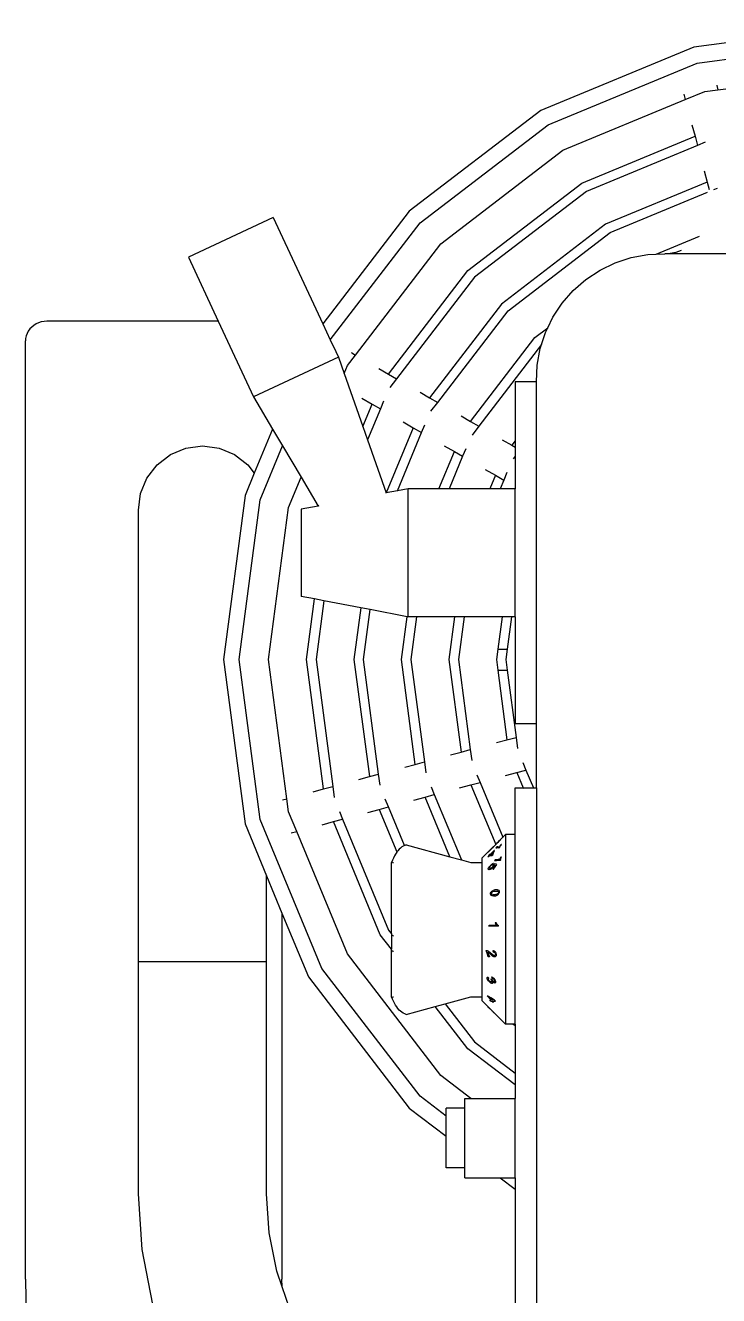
# Model space of a CAD drawing. Header units: millimetres. Extents: x -9564 to 78776, y -25260 to 24346.
# Drawn here: x 67712.9 to 67971.7, y -20579.7 to -20105.1 of the extents above; entities that cross this region are included whole.
import ezdxf

# ---------------------------------------------------------------- set-up
doc = ezdxf.new("R2010")
doc.units = ezdxf.units.MM
doc.header["$LTSCALE"] = 100
doc.layers.add('Maquinas', color=200, linetype='Continuous')

msp = doc.modelspace()

# ---------------------------------------------------------------- linework, layer by layer
at = {"layer": 'Maquinas'}
for p, q in [((68023.741, -20105.141), (67962.409, -20113.215)), ((67963.672, -20119.233), (68023.392, -20111.371)), ((67962.409, -20113.215), (67905.256, -20136.889)), ((67908.022, -20142.284), (67963.672, -20119.233)), ((67971.425, -20129.2), (68023.392, -20122.358)), ((67958.64, -20130.836), (67959.189, -20132.881)), ((67959.189, -20132.881), (67966.516, -20129.846)), ((67966.516, -20129.846), (67971.425, -20129.2)), ((67970.973, -20127.511), (67971.025, -20127.635)), ((67971.025, -20127.635), (67971.425, -20129.2)), ((67913.516, -20151.799), (67959.189, -20132.881)), ((67905.256, -20136.889), (67856.178, -20174.548)), ((67860.234, -20178.953), (67908.022, -20142.284)), ((67961.723, -20142.338), (67962.858, -20146.576)), ((67920.605, -20164.078), (67962.858, -20146.576)), ((67963.775, -20149.999), (67922.377, -20167.147)), ((67962.858, -20146.576), (67963.775, -20149.999)), ((67966.636, -20148.814), (67963.775, -20149.999)), ((67868.004, -20186.722), (67913.516, -20151.799)), ((67966.309, -20159.456), (67967.445, -20163.694)), ((67878.029, -20196.747), (67920.605, -20164.078)), ((67967.445, -20163.694), (67929.466, -20179.425)), ((67967.445, -20163.694), (67968.193, -20166.488)), ((67922.377, -20167.147), (67880.535, -20199.254)), ((67931.238, -20182.495), (67967.512, -20167.47)), ((67969.883, -20166.488), (67971.223, -20165.932)), ((67805.375, -20176.927), (67773.686, -20191.704)), ((67805.375, -20176.927), (67823.888, -20216.629)), ((67856.178, -20174.548), (67823.888, -20216.629)), ((67826.699, -20222.657), (67860.234, -20178.953)), ((67929.466, -20179.425), (67890.56, -20209.279)), ((67893.066, -20211.785), (67931.238, -20182.495)), ((67836.095, -20228.306), (67868.004, -20186.722)), ((67948.411, -20190.596), (67964.488, -20183.937)), ((67773.686, -20191.704), (67784.877, -20215.703)), ((67933.074, -20193.834), (67939.06, -20191.877)), ((67939.06, -20191.877), (67945.255, -20190.737)), ((67945.255, -20190.737), (67948.247, -20190.664)), ((67948.247, -20190.664), (67948.411, -20190.596)), ((67948.411, -20190.596), (67951.546, -20190.436)), ((67951.546, -20190.436), (67951.643, -20190.436)), ((67953.64, -20190.326), (67951.643, -20190.436)), ((67974.61, -20190.436), (67951.643, -20190.436)), ((67955.7, -20189.938), (67953.64, -20190.326)), ((67957.691, -20189.281), (67955.7, -20189.938)), ((67848.373, -20235.395), (67878.029, -20196.747)), ((67922.149, -20200.049), (67927.403, -20196.575)), ((67927.403, -20196.575), (67933.074, -20193.834)), ((67880.535, -20199.254), (67851.443, -20237.167)), ((67917.407, -20204.194), (67922.149, -20200.049)), ((67913.261, -20208.936), (67917.407, -20204.194)), ((67890.56, -20209.279), (67863.721, -20244.256)), ((67866.791, -20246.028), (67893.066, -20211.785)), ((67909.787, -20214.19), (67913.261, -20208.936)), ((67716.85, -20216.684), (67715.982, -20217.216)), ((67717.786, -20216.261), (67716.85, -20216.684)), ((67718.775, -20215.953), (67717.786, -20216.261)), ((67719.799, -20215.766), (67718.775, -20215.953)), ((67720.841, -20215.703), (67719.799, -20215.766)), ((67784.877, -20215.703), (67720.841, -20215.703)), ((67784.877, -20215.703), (67798.024, -20243.898)), ((67823.888, -20216.629), (67826.699, -20222.657)), ((67907.881, -20218.135), (67909.787, -20214.19)), ((67713.13, -20221.131), (67712.927, -20222.071)), ((67713.466, -20220.224), (67713.13, -20221.131)), ((67713.928, -20219.365), (67713.466, -20220.224)), ((67714.508, -20218.568), (67713.928, -20219.365)), ((67715.196, -20217.848), (67714.508, -20218.568)), ((67715.982, -20217.216), (67715.196, -20217.848)), ((67879.069, -20253.117), (67903.091, -20221.81)), ((67903.091, -20221.81), (67907.881, -20218.135)), ((67905.585, -20224.333), (67907.047, -20219.861)), ((67907.047, -20219.861), (67907.881, -20218.135)), ((67712.927, -20222.071), (67712.858, -20223.027)), ((67712.858, -20330.363), (67712.858, -20223.027)), ((67826.699, -20222.657), (67828.738, -20227.03)), ((67905.585, -20224.333), (67882.138, -20254.889)), ((67903.95, -20232.042), (67905.089, -20225.848)), ((67905.089, -20225.848), (67905.585, -20224.333)), ((67829.713, -20229.121), (67798.024, -20243.898)), ((67828.738, -20227.03), (67829.713, -20229.121)), ((67829.713, -20229.121), (67831.857, -20235.19)), ((67833.081, -20232.234), (67836.095, -20228.306)), ((67834.705, -20227.482), (67834.581, -20227.432)), ((67834.705, -20227.482), (67836.095, -20228.306)), ((67831.857, -20235.19), (67833.081, -20232.234)), ((67831.857, -20235.19), (67838.859, -20255.017)), ((67844.84, -20233.355), (67848.373, -20235.395)), ((67848.373, -20235.395), (67851.443, -20237.167)), ((67903.649, -20238.333), (67903.95, -20232.042)), ((67851.443, -20237.167), (67848.916, -20240.46)), ((67903.649, -20238.333), (67895.666, -20238.333)), ((67895.666, -20238.333), (67895.666, -20260.349)), ((67903.649, -20366.059), (67903.649, -20238.333)), ((67798.024, -20243.898), (67805.133, -20255.943)), ((67838.524, -20244.457), (67842.324, -20246.651)), ((67860.187, -20242.215), (67863.721, -20244.256)), ((67863.721, -20244.256), (67866.791, -20246.028)), ((67838.859, -20255.017), (67842.324, -20246.651)), ((67845.393, -20248.423), (67840.609, -20259.973)), ((67842.324, -20246.651), (67845.393, -20248.423)), ((67846.578, -20245.562), (67845.393, -20248.423)), ((67864.264, -20249.321), (67866.791, -20246.028)), ((67838.859, -20255.017), (67840.609, -20259.973)), ((67853.872, -20253.318), (67857.672, -20255.512)), ((67860.741, -20257.284), (67861.926, -20254.423)), ((67875.535, -20251.076), (67879.069, -20253.117)), ((67879.069, -20253.117), (67882.138, -20254.889)), ((67882.138, -20254.889), (67879.611, -20258.182)), ((67805.133, -20255.943), (67798.306, -20272.425)), ((67805.133, -20255.943), (67808.856, -20262.252)), ((67857.672, -20255.512), (67847.611, -20279.8)), ((67851.738, -20279.018), (67860.741, -20257.284)), ((67857.672, -20255.512), (67860.741, -20257.284)), ((67766.997, -20265.491), (67772.773, -20263.098)), ((67772.773, -20263.098), (67778.972, -20262.282)), ((67778.972, -20262.282), (67785.17, -20263.098)), ((67785.17, -20263.098), (67790.946, -20265.491)), ((67800.514, -20282.391), (67808.856, -20262.252)), ((67808.856, -20262.252), (67815.785, -20273.991)), ((67840.609, -20259.973), (67847.611, -20279.8)), ((67867.272, -20278.248), (67873.019, -20264.373)), ((67869.22, -20262.179), (67873.019, -20264.373)), ((67873.019, -20264.373), (67876.089, -20266.145)), ((67877.274, -20263.284), (67876.089, -20266.145)), ((67890.883, -20259.937), (67894.416, -20261.978)), ((67895.666, -20260.349), (67894.416, -20261.978)), ((67894.416, -20261.978), (67895.666, -20262.699)), ((67895.666, -20260.349), (67895.666, -20262.699)), ((67895.666, -20262.699), (67895.666, -20266.122)), ((67762.037, -20269.296), (67766.997, -20265.491)), ((67790.946, -20265.491), (67795.906, -20269.296)), ((67876.089, -20266.145), (67871.076, -20278.248)), ((67895.666, -20266.122), (67894.959, -20267.043)), ((67895.666, -20266.122), (67895.666, -20278.248)), ((67758.231, -20274.256), (67762.037, -20269.296)), ((67798.306, -20272.425), (67794.846, -20280.778)), ((67795.906, -20269.296), (67798.306, -20272.425)), ((67811.127, -20285.235), (67815.785, -20273.991)), ((67815.785, -20273.991), (67822.109, -20284.707)), ((67884.567, -20271.04), (67888.367, -20273.234)), ((67888.367, -20273.234), (67886.29, -20278.248)), ((67888.367, -20273.234), (67891.436, -20275.006)), ((67892.621, -20272.145), (67891.436, -20275.006)), ((67755.839, -20280.032), (67758.231, -20274.256)), ((67855.752, -20278.248), (67851.738, -20279.018)), ((67867.272, -20278.248), (67855.752, -20278.248)), ((67855.752, -20326.145), (67855.752, -20278.248)), ((67871.076, -20278.248), (67867.272, -20278.248)), ((67886.29, -20278.248), (67871.076, -20278.248)), ((67890.094, -20278.248), (67886.29, -20278.248)), ((67891.436, -20275.006), (67890.094, -20278.248)), ((67895.666, -20278.248), (67890.094, -20278.248)), ((67895.666, -20326.145), (67895.666, -20278.248)), ((67755.023, -20286.231), (67755.839, -20280.032)), ((67794.846, -20280.778), (67786.771, -20342.111)), ((67792.652, -20342.111), (67800.514, -20282.391)), ((67847.611, -20279.8), (67847.281, -20279.874)), ((67851.738, -20279.018), (67847.611, -20279.8)), ((67755.023, -20454.837), (67755.023, -20286.231)), ((67803.64, -20342.111), (67811.127, -20285.235)), ((67822.109, -20284.707), (67815.837, -20285.911)), ((67815.837, -20285.911), (67815.837, -20318.481)), ((67822.458, -20284.64), (67822.109, -20284.707)), ((67820.802, -20319.435), (67815.837, -20318.481)), ((67817.817, -20342.111), (67820.802, -20319.435)), ((67824.26, -20320.098), (67820.802, -20319.435)), ((67824.26, -20320.098), (67821.362, -20342.111)), ((67838.088, -20322.753), (67824.26, -20320.098)), ((67838.088, -20322.753), (67835.539, -20342.111)), ((67841.545, -20323.417), (67838.088, -20322.753)), ((67839.084, -20342.111), (67841.545, -20323.417)), ((67855.373, -20326.072), (67841.545, -20323.417)), ((67853.261, -20342.111), (67855.373, -20326.072)), ((67855.752, -20326.145), (67855.373, -20326.072)), ((67858.907, -20326.145), (67855.752, -20326.145)), ((67858.907, -20326.145), (67856.805, -20342.111)), ((67873.085, -20326.145), (67858.907, -20326.145)), ((67873.085, -20326.145), (67870.983, -20342.111)), ((67876.629, -20326.145), (67873.085, -20326.145)), ((67876.629, -20326.145), (67874.527, -20342.111)), ((67890.807, -20326.145), (67876.629, -20326.145)), ((67890.807, -20326.145), (67889.213, -20338.254)), ((67894.351, -20326.145), (67890.807, -20326.145)), ((67894.351, -20326.145), (67892.757, -20338.254)), ((67895.666, -20326.145), (67894.351, -20326.145)), ((67895.666, -20326.145), (67895.666, -20366.059)), ((67712.927, -20330.363), (67712.858, -20330.363)), ((67712.858, -20573.614), (67712.858, -20330.363)), ((67889.213, -20338.254), (67888.705, -20342.111)), ((67889.213, -20338.254), (67892.757, -20338.254)), ((67892.757, -20338.254), (67892.249, -20342.111)), ((67786.771, -20342.111), (67794.846, -20403.443)), ((67800.514, -20401.831), (67792.652, -20342.111)), ((67810.481, -20394.077), (67803.64, -20342.111)), ((67824.176, -20390.408), (67817.817, -20342.111)), ((67821.362, -20342.111), (67827.599, -20389.491)), ((67835.539, -20342.111), (67841.294, -20385.821)), ((67844.717, -20384.904), (67839.084, -20342.111)), ((67858.412, -20381.234), (67853.261, -20342.111)), ((67856.805, -20342.111), (67861.835, -20380.317)), ((67870.983, -20342.111), (67875.53, -20376.648)), ((67874.527, -20342.111), (67878.954, -20375.73)), ((67888.705, -20342.111), (67889.217, -20345.998)), ((67892.249, -20342.111), (67892.761, -20345.998)), ((67889.217, -20345.998), (67892.648, -20372.061)), ((67889.217, -20345.998), (67892.761, -20345.998)), ((67892.761, -20345.998), (67896.072, -20371.144)), ((67903.649, -20366.059), (67895.666, -20366.059)), ((67903.649, -20379.896), (67903.649, -20366.059)), ((67888.707, -20373.117), (67892.648, -20372.061)), ((67892.648, -20372.061), (67896.072, -20371.144)), ((67896.072, -20371.144), (67896.613, -20375.259)), ((67871.588, -20377.704), (67875.53, -20376.648)), ((67875.53, -20376.648), (67878.954, -20375.73)), ((67878.954, -20375.73), (67879.495, -20379.846)), ((67854.47, -20382.291), (67858.412, -20381.234)), ((67858.412, -20381.234), (67861.835, -20380.317)), ((67861.835, -20380.317), (67862.377, -20384.432)), ((67898.568, -20380.519), (67899.753, -20383.38)), ((67903.649, -20390.008), (67903.649, -20379.896)), ((67837.352, -20386.877), (67841.294, -20385.821)), ((67841.294, -20385.821), (67844.717, -20384.904)), ((67845.259, -20389.019), (67844.717, -20384.904)), ((67881.45, -20385.106), (67882.635, -20387.967)), ((67892.092, -20385.433), (67896.329, -20384.298)), ((67896.329, -20384.298), (67899.753, -20383.38)), ((67896.329, -20384.298), (67898.695, -20390.008)), ((67899.753, -20383.38), (67902.498, -20390.008)), ((67820.234, -20391.464), (67824.176, -20390.408)), ((67824.176, -20390.408), (67827.599, -20389.491)), ((67827.599, -20389.491), (67828.141, -20393.606)), ((67862.093, -20393.471), (67865.517, -20392.554)), ((67864.332, -20389.693), (67865.517, -20392.554)), ((67865.517, -20392.554), (67875.624, -20416.955)), ((67874.973, -20390.02), (67879.211, -20388.884)), ((67879.211, -20388.884), (67882.635, -20387.967)), ((67879.211, -20388.884), (67888.453, -20411.195)), ((67882.635, -20387.967), (67891.119, -20408.45)), ((67895.666, -20390.008), (67898.695, -20390.008)), ((67895.666, -20407.453), (67895.666, -20390.008)), ((67898.695, -20390.008), (67898.78, -20390.213)), ((67898.695, -20390.008), (67902.498, -20390.008)), ((67902.498, -20390.008), (67903.649, -20390.008)), ((67902.498, -20390.008), (67902.583, -20390.213)), ((67903.649, -20390.008), (67903.649, -20677.391)), ((67808.792, -20394.53), (67810.481, -20394.077)), ((67811.127, -20398.987), (67810.481, -20394.077)), ((67844.975, -20398.058), (67848.399, -20397.141)), ((67848.399, -20397.141), (67847.214, -20394.28)), ((67854.374, -20411.566), (67848.399, -20397.141)), ((67857.855, -20394.607), (67862.093, -20393.471)), ((67871.336, -20415.784), (67862.093, -20393.471)), ((67823.565, -20457.481), (67800.514, -20401.831)), ((67814.163, -20406.314), (67811.127, -20398.987)), ((67827.857, -20402.645), (67831.281, -20401.727)), ((67830.096, -20398.867), (67831.281, -20401.727)), ((67831.281, -20401.727), (67848.428, -20443.126)), ((67840.737, -20399.193), (67844.975, -20398.058)), ((67844.975, -20398.058), (67851.568, -20413.975)), ((67794.846, -20403.443), (67802.92, -20422.936)), ((67812.117, -20406.862), (67814.163, -20406.314)), ((67833.081, -20451.987), (67814.163, -20406.314)), ((67823.619, -20403.78), (67827.857, -20402.645)), ((67845.359, -20444.898), (67827.857, -20402.645)), ((67854.374, -20411.566), (67853.947, -20411.772)), ((67854.48, -20411.516), (67854.374, -20411.566)), ((67855.02, -20411.332), (67854.48, -20411.516)), ((67855.02, -20411.332), (67871.336, -20415.784)), ((67883.261, -20416.264), (67888.453, -20411.195)), ((67888.453, -20411.195), (67891.119, -20408.45)), ((67888.75, -20410.806), (67888.841, -20410.806)), ((67889.206, -20410.378), (67888.776, -20410.806)), ((67888.841, -20410.806), (67889.118, -20410.53)), ((67889.118, -20410.53), (67889.259, -20410.379)), ((67889.235, -20410.378), (67889.181, -20410.378)), ((67889.628, -20409.972), (67889.235, -20410.378)), ((67889.478, -20410.15), (67889.259, -20410.379)), ((67889.478, -20410.15), (67889.761, -20409.858)), ((67890.071, -20409.522), (67889.628, -20409.972)), ((67889.761, -20409.858), (67890.09, -20409.522)), ((67890.09, -20411.607), (67889.929, -20411.833)), ((67890.435, -20411.156), (67890.09, -20411.607)), ((67890.137, -20411.784), (67890.332, -20411.493)), ((67890.332, -20411.493), (67890.582, -20411.156)), ((67890.582, -20411.156), (67890.435, -20411.156)), ((67891.119, -20408.45), (67892.122, -20407.453)), ((67891.119, -20408.45), (67891.149, -20408.521)), ((67895.666, -20407.453), (67892.122, -20407.453)), ((67892.122, -20407.453), (67892.122, -20478.333)), ((67895.666, -20478.297), (67895.666, -20407.453)), ((67850.232, -20416.233), (67849.868, -20417.053)), ((67850.623, -20415.463), (67850.232, -20416.233)), ((67851.038, -20414.749), (67850.623, -20415.463)), ((67851.477, -20414.092), (67851.038, -20414.749)), ((67851.568, -20413.975), (67851.477, -20414.092)), ((67851.938, -20413.496), (67851.568, -20413.975)), ((67852.417, -20412.964), (67851.938, -20413.496)), ((67852.913, -20412.498), (67852.417, -20412.964)), ((67853.424, -20412.1), (67852.913, -20412.498)), ((67853.947, -20411.772), (67853.424, -20412.1)), ((67871.336, -20415.784), (67875.624, -20416.955)), ((67883.261, -20416.264), (67883.261, -20417.921)), ((67885.359, -20414.186), (67885.397, -20414.143)), ((67885.449, -20414.103), (67885.383, -20414.165)), ((67885.397, -20414.143), (67885.483, -20414.054)), ((67885.557, -20413.999), (67885.449, -20414.103)), ((67885.483, -20414.054), (67885.527, -20414.015)), ((67885.527, -20414.015), (67885.742, -20413.809)), ((67885.706, -20413.853), (67885.557, -20413.999)), ((67885.57, -20415.806), (67886.013, -20415.335)), ((67885.709, -20415.806), (67885.57, -20415.806)), ((67885.573, -20414.015), (67885.616, -20413.983)), ((67885.676, -20413.894), (67885.594, -20413.985)), ((67885.616, -20413.983), (67885.722, -20413.888)), ((67885.819, -20413.743), (67885.676, -20413.894)), ((67885.887, -20413.676), (67885.706, -20413.853)), ((67885.999, -20415.498), (67885.709, -20415.806)), ((67885.722, -20413.888), (67885.887, -20413.732)), ((67885.725, -20415.335), (67886.136, -20414.907)), ((67885.742, -20413.809), (67886.023, -20413.535)), ((67885.999, -20415.335), (67885.765, -20415.335)), ((67885.86, -20413.684), (67885.816, -20413.732)), ((67886.023, -20413.535), (67885.819, -20413.743)), ((67885.831, -20413.719), (67885.873, -20413.68)), ((67885.918, -20413.624), (67885.86, -20413.684)), ((67885.873, -20413.68), (67885.94, -20413.615)), ((67886.089, -20413.476), (67885.887, -20413.676)), ((67885.887, -20413.732), (67886.099, -20413.528)), ((67886.001, -20413.539), (67885.918, -20413.624)), ((67885.94, -20413.615), (67886.033, -20413.524)), ((67886.152, -20415.335), (67885.999, -20415.498)), ((67886.066, -20413.535), (67886.016, -20413.575)), ((67886.108, -20413.437), (67886.021, -20413.52)), ((67886.023, -20413.561), (67886.059, -20413.52)), ((67886.033, -20413.524), (67886.145, -20413.414)), ((67886.059, -20413.52), (67886.123, -20413.452)), ((67886.194, -20413.416), (67886.066, -20413.535)), ((67886.313, -20413.255), (67886.089, -20413.476)), ((67886.099, -20413.528), (67886.369, -20413.269)), ((67886.227, -20413.321), (67886.108, -20413.437)), ((67886.123, -20413.452), (67886.215, -20413.356)), ((67886.22, -20414.907), (67886.136, -20414.907)), ((67886.145, -20413.414), (67886.269, -20413.292)), ((67886.152, -20415.335), (67886.468, -20415.335)), ((67886.383, -20413.233), (67886.194, -20413.416)), ((67886.215, -20413.356), (67886.444, -20413.124)), ((67886.416, -20414.907), (67886.22, -20414.907)), ((67886.501, -20413.05), (67886.227, -20413.321)), ((67886.269, -20413.292), (67886.403, -20413.159)), ((67886.558, -20413.012), (67886.313, -20413.255)), ((67886.369, -20413.269), (67886.646, -20412.995)), ((67886.615, -20413.005), (67886.383, -20413.233)), ((67886.403, -20413.159), (67886.55, -20413.014)), ((67887.839, -20413.395), (67886.416, -20414.907)), ((67886.444, -20413.124), (67886.703, -20412.864)), ((67886.468, -20415.335), (67887.034, -20415.335)), ((67886.803, -20412.748), (67886.501, -20413.05)), ((67886.55, -20413.014), (67886.785, -20412.779)), ((67886.555, -20414.907), (67887.582, -20413.816)), ((67886.934, -20414.907), (67886.555, -20414.907)), ((67886.778, -20412.792), (67886.558, -20413.012)), ((67886.843, -20412.776), (67886.615, -20413.005)), ((67886.646, -20412.995), (67886.843, -20412.797)), ((67886.703, -20412.864), (67886.772, -20412.795)), ((67886.772, -20412.795), (67886.803, -20412.748)), ((67886.979, -20412.592), (67886.778, -20412.792)), ((67886.785, -20412.779), (67886.981, -20412.583)), ((67887.025, -20412.589), (67886.843, -20412.776)), ((67886.843, -20412.797), (67887.011, -20412.624)), ((67887.142, -20414.907), (67886.934, -20414.907)), ((67887.159, -20412.411), (67886.979, -20412.592)), ((67886.981, -20412.583), (67887.13, -20412.431)), ((67887.011, -20412.624), (67887.181, -20412.451)), ((67887.154, -20412.452), (67887.025, -20412.589)), ((67887.034, -20415.335), (67887.354, -20414.986)), ((67887.13, -20412.431), (67887.225, -20412.332)), ((67887.23, -20414.635), (67887.142, -20414.907)), ((67887.218, -20412.375), (67887.154, -20412.452)), ((67887.32, -20412.25), (67887.159, -20412.411)), ((67887.181, -20412.451), (67887.325, -20412.303)), ((67887.652, -20411.947), (67887.218, -20412.375)), ((67887.225, -20412.332), (67887.656, -20411.904)), ((67887.582, -20413.816), (67887.23, -20414.635)), ((67887.453, -20412.115), (67887.32, -20412.25)), ((67887.325, -20412.303), (67887.446, -20412.177)), ((67887.354, -20414.986), (67887.575, -20414.318)), ((67887.446, -20412.177), (67887.541, -20412.075)), ((67887.554, -20412.012), (67887.453, -20412.115)), ((67887.541, -20412.075), (67887.609, -20411.998)), ((67887.622, -20411.942), (67887.554, -20412.012)), ((67887.575, -20414.318), (67887.978, -20413.395)), ((67887.609, -20411.998), (67887.652, -20411.947)), ((67887.656, -20411.904), (67887.622, -20411.942)), ((67887.978, -20413.395), (67887.839, -20413.395)), ((67888.921, -20412.012), (67888.509, -20412.44)), ((67888.509, -20412.44), (67888.842, -20412.44)), ((67889.618, -20412.44), (67888.842, -20412.44)), ((67889.297, -20412.012), (67888.921, -20412.012)), ((67889.297, -20412.012), (67889.813, -20412.012)), ((67889.618, -20412.44), (67889.695, -20412.44)), ((67889.695, -20412.44), (67889.948, -20412.164)), ((67889.929, -20411.833), (67889.813, -20412.012)), ((67889.959, -20412.127), (67890.005, -20412.013)), ((67890.079, -20416.347), (67889.994, -20416.574)), ((67890.005, -20412.013), (67890.137, -20411.784)), ((67890.222, -20416.049), (67890.079, -20416.347)), ((67890.304, -20415.897), (67890.222, -20416.049)), ((67890.412, -20415.897), (67890.304, -20415.897)), ((67890.318, -20416.525), (67890.407, -20416.233)), ((67890.407, -20416.233), (67890.554, -20415.897)), ((67890.554, -20415.897), (67890.412, -20415.897)), ((67849.868, -20417.053), (67849.533, -20417.921)), ((67849.533, -20444.565), (67849.533, -20417.921)), ((67849.868, -20417.921), (67850.232, -20417.921)), ((67875.624, -20416.955), (67879.164, -20417.921)), ((67879.164, -20417.921), (67883.261, -20417.921)), ((67883.261, -20417.921), (67883.261, -20468.058)), ((67885.666, -20420.311), (67885.693, -20420.129)), ((67885.684, -20420.432), (67885.666, -20420.311)), ((67885.74, -20420.518), (67885.684, -20420.432)), ((67885.693, -20420.129), (67885.777, -20419.915)), ((67885.833, -20420.57), (67885.74, -20420.518)), ((67885.777, -20419.915), (67885.919, -20419.671)), ((67885.964, -20420.587), (67885.833, -20420.57)), ((67885.919, -20419.671), (67886.119, -20419.396)), ((67886.138, -20420.568), (67885.964, -20420.587)), ((67886.1, -20419.806), (67886.075, -20419.919)), ((67886.075, -20419.919), (67886.081, -20420.013)), ((67886.081, -20420.013), (67886.12, -20420.08)), ((67886.152, -20419.681), (67886.1, -20419.806)), ((67886.119, -20419.396), (67886.307, -20419.169)), ((67886.12, -20420.08), (67886.191, -20420.12)), ((67886.327, -20420.509), (67886.138, -20420.568)), ((67886.232, -20419.545), (67886.152, -20419.681)), ((67886.191, -20420.12), (67886.296, -20420.133)), ((67886.34, -20419.396), (67886.232, -20419.545)), ((67886.296, -20420.133), (67886.415, -20420.12)), ((67886.747, -20420.273), (67886.327, -20420.509)), ((67886.33, -20419.145), (67886.703, -20418.781)), ((67886.553, -20419.158), (67886.34, -20419.396)), ((67886.415, -20420.12), (67886.677, -20420.017)), ((67886.788, -20418.958), (67886.553, -20419.158)), ((67886.82, -20419.928), (67886.677, -20420.017)), ((67886.903, -20418.62), (67886.703, -20418.781)), ((67886.747, -20420.273), (67886.964, -20420.108)), ((67886.788, -20418.958), (67887.034, -20418.809)), ((67886.966, -20419.817), (67886.82, -20419.928)), ((67887.097, -20418.486), (67886.903, -20418.62)), ((67886.964, -20420.108), (67887.167, -20419.924)), ((67887.107, -20419.69), (67886.966, -20419.817)), ((67887.034, -20418.809), (67887.28, -20418.726)), ((67887.277, -20418.384), (67887.097, -20418.486)), ((67887.243, -20419.548), (67887.107, -20419.69)), ((67887.167, -20419.924), (67887.357, -20419.722)), ((67887.376, -20419.389), (67887.243, -20419.548)), ((67887.28, -20418.726), (67887.609, -20418.277)), ((67887.448, -20418.314), (67887.298, -20418.375)), ((67888.37, -20419.033), (67887.335, -20420.423)), ((67887.335, -20420.423), (67887.612, -20420.423)), ((67887.357, -20419.722), (67887.534, -20419.503)), ((67887.516, -20419.192), (67887.376, -20419.389)), ((67887.609, -20418.277), (67887.448, -20418.314)), ((67887.61, -20419.016), (67887.516, -20419.192)), ((67887.534, -20419.503), (67887.652, -20419.333)), ((67887.659, -20418.867), (67887.61, -20419.016)), ((67887.612, -20420.423), (67888.902, -20418.69)), ((67887.652, -20419.333), (67887.675, -20419.293)), ((67887.663, -20418.754), (67887.659, -20418.867)), ((67888.011, -20418.353), (67887.663, -20418.754)), ((67887.675, -20419.293), (67887.755, -20419.166)), ((67887.755, -20419.166), (67887.904, -20418.845)), ((67887.904, -20418.845), (67888.136, -20418.944)), ((67888.321, -20416.753), (67887.969, -20417.181)), ((67887.969, -20417.181), (67888.799, -20417.181)), ((67888.608, -20418.587), (67888.011, -20418.353)), ((67888.136, -20418.944), (67888.37, -20419.033)), ((67888.321, -20416.753), (67889.307, -20416.753)), ((67888.902, -20418.69), (67888.608, -20418.587)), ((67890.096, -20417.181), (67888.799, -20417.181)), ((67889.946, -20416.753), (67889.337, -20416.753)), ((67889.994, -20416.574), (67889.946, -20416.753)), ((67890.096, -20417.181), (67890.312, -20416.905)), ((67890.287, -20416.754), (67890.318, -20416.525)), ((67890.312, -20416.905), (67890.287, -20416.754)), ((67802.92, -20454.837), (67802.92, -20422.936)), ((67802.92, -20422.936), (67808.653, -20436.776)), ((67886.441, -20429.756), (67886.45, -20429.606)), ((67886.463, -20429.889), (67886.441, -20429.756)), ((67886.45, -20429.606), (67886.489, -20429.439)), ((67886.59, -20430.109), (67886.463, -20429.889)), ((67886.489, -20429.439), (67886.558, -20429.256)), ((67886.558, -20429.256), (67886.684, -20429.017)), ((67886.822, -20430.266), (67886.59, -20430.109)), ((67886.684, -20429.017), (67886.839, -20428.806)), ((67886.829, -20429.397), (67886.82, -20429.527)), ((67886.82, -20429.527), (67886.848, -20429.645)), ((67887.109, -20430.343), (67886.822, -20430.266)), ((67886.876, -20429.256), (67886.829, -20429.397)), ((67886.839, -20428.806), (67886.942, -20428.703)), ((67886.848, -20429.645), (67886.914, -20429.752)), ((67886.955, -20429.114), (67886.876, -20429.256)), ((67886.914, -20429.752), (67887.036, -20429.839)), ((67886.942, -20428.703), (67887.026, -20428.622)), ((67887.06, -20428.985), (67886.955, -20429.114)), ((67887.026, -20428.622), (67887.242, -20428.464)), ((67887.036, -20429.839), (67887.507, -20429.94)), ((67887.193, -20428.867), (67887.06, -20428.985)), ((67887.68, -20430.392), (67887.109, -20430.343)), ((67887.552, -20428.672), (67887.193, -20428.867)), ((67887.242, -20428.464), (67887.537, -20428.313)), ((67887.855, -20429.952), (67887.507, -20429.94)), ((67887.871, -20428.206), (67887.537, -20428.313)), ((67887.552, -20428.672), (67887.805, -20428.61)), ((67887.68, -20430.392), (67888.12, -20430.373)), ((67887.805, -20428.61), (67888.112, -20428.572)), ((67888.081, -20429.945), (67887.855, -20429.952)), ((67888.092, -20428.167), (67887.871, -20428.206)), ((67888.221, -20429.94), (67888.081, -20429.945)), ((67888.245, -20428.141), (67888.092, -20428.167)), ((67888.112, -20428.572), (67888.473, -20428.559)), ((67888.12, -20430.373), (67888.476, -20430.314)), ((67888.534, -20429.902), (67888.221, -20429.94)), ((67888.668, -20428.12), (67888.245, -20428.141)), ((67888.473, -20428.559), (67888.824, -20428.573)), ((67888.476, -20430.314), (67888.774, -20430.22)), ((67888.791, -20429.839), (67888.534, -20429.902)), ((67889.157, -20428.151), (67888.668, -20428.12)), ((67888.774, -20430.22), (67889.041, -20430.097)), ((67888.989, -20429.752), (67888.791, -20429.839)), ((67888.824, -20428.573), (67889.101, -20428.615)), ((67889.146, -20429.645), (67888.989, -20429.752)), ((67889.041, -20430.097), (67889.29, -20429.931)), ((67889.101, -20428.615), (67889.437, -20428.78)), ((67889.351, -20429.424), (67889.146, -20429.645)), ((67889.157, -20428.151), (67889.51, -20428.247)), ((67889.29, -20429.931), (67889.478, -20429.748)), ((67889.454, -20429.251), (67889.375, -20429.395)), ((67889.437, -20428.78), (67889.494, -20428.876)), ((67889.502, -20429.111), (67889.454, -20429.251)), ((67889.478, -20429.748), (67889.645, -20429.519)), ((67889.494, -20428.876), (67889.515, -20428.986)), ((67889.515, -20428.986), (67889.502, -20429.111)), ((67889.741, -20428.405), (67889.51, -20428.247)), ((67889.645, -20429.519), (67889.772, -20429.256)), ((67889.867, -20428.625), (67889.741, -20428.405)), ((67889.772, -20429.256), (67889.841, -20429.074)), ((67889.841, -20429.074), (67889.88, -20428.908)), ((67889.889, -20428.758), (67889.867, -20428.625)), ((67889.88, -20428.908), (67889.889, -20428.758)), ((67808.653, -20436.776), (67818.519, -20460.596)), ((67808.653, -20436.776), (67808.653, -20573.614)), ((67848.428, -20443.126), (67849.533, -20444.565)), ((67849.533, -20444.565), (67849.533, -20450.338)), ((67885.941, -20441.732), (67885.945, -20441.496)), ((67889.461, -20441.732), (67885.941, -20441.732)), ((67885.945, -20441.496), (67885.96, -20441.304)), ((67885.96, -20441.304), (67888.695, -20441.304)), ((67888.245, -20440.448), (67888.431, -20440.898)), ((67888.66, -20440.448), (67888.245, -20440.448)), ((67888.431, -20440.898), (67888.561, -20441.125)), ((67888.561, -20441.125), (67888.695, -20441.304)), ((67888.82, -20440.784), (67888.66, -20440.448)), ((67889.02, -20441.076), (67888.82, -20440.784)), ((67889.239, -20441.305), (67889.02, -20441.076)), ((67889.286, -20441.338), (67889.239, -20441.305)), ((67889.286, -20441.338), (67889.465, -20441.456)), ((67889.461, -20441.732), (67889.465, -20441.456)), ((67849.533, -20450.338), (67845.359, -20444.898)), ((67849.868, -20445.002), (67850.232, -20445.476)), ((67868.004, -20497.499), (67833.081, -20451.987)), ((67849.533, -20468.058), (67849.533, -20450.338)), ((67850.232, -20451.249), (67849.868, -20450.775)), ((67884.948, -20450.787), (67885.097, -20450.798)), ((67885.359, -20452.18), (67884.948, -20450.787)), ((67885.097, -20450.798), (67885.248, -20450.837)), ((67885.248, -20450.837), (67885.507, -20450.952)), ((67885.682, -20453.091), (67885.359, -20452.18)), ((67885.507, -20450.952), (67885.777, -20451.119)), ((67885.519, -20451.382), (67885.796, -20452.32)), ((67885.795, -20451.562), (67885.519, -20451.382)), ((67886.07, -20453.091), (67885.682, -20453.091)), ((67886.992, -20452.155), (67885.777, -20451.119)), ((67886.363, -20452.057), (67885.795, -20451.562)), ((67885.796, -20452.32), (67886.07, -20453.091)), ((67886.363, -20452.057), (67886.815, -20452.452)), ((67886.815, -20452.452), (67887.147, -20452.717)), ((67887.387, -20452.447), (67886.992, -20452.155)), ((67887.147, -20452.717), (67887.263, -20452.792)), ((67887.263, -20452.792), (67887.411, -20452.887)), ((67887.375, -20450.868), (67887.391, -20450.987)), ((67887.61, -20450.906), (67887.375, -20450.868)), ((67887.686, -20452.596), (67887.387, -20452.447)), ((67887.391, -20450.987), (67887.454, -20451.308)), ((67887.411, -20452.887), (67887.646, -20453.001)), ((67887.454, -20451.308), (67887.749, -20451.356)), ((67887.824, -20450.976), (67887.61, -20450.906)), ((67887.646, -20453.001), (67887.861, -20453.065)), ((67887.941, -20452.646), (67887.686, -20452.596)), ((67887.749, -20451.356), (67887.882, -20451.415)), ((67888.017, -20451.076), (67887.824, -20450.976)), ((67887.861, -20453.065), (67888.064, -20453.086)), ((67887.882, -20451.415), (67888.003, -20451.496)), ((67888.153, -20452.601), (67887.941, -20452.646)), ((67888.003, -20451.496), (67888.111, -20451.596)), ((67888.165, -20451.19), (67888.017, -20451.076)), ((67888.064, -20453.086), (67888.15, -20453.077)), ((67888.111, -20451.596), (67888.201, -20451.712)), ((67888.15, -20453.077), (67888.246, -20453.068)), ((67888.3, -20452.465), (67888.153, -20452.601)), ((67888.345, -20451.368), (67888.189, -20451.208)), ((67888.201, -20451.712), (67888.328, -20451.99)), ((67888.246, -20453.068), (67888.403, -20453.013)), ((67888.364, -20452.255), (67888.3, -20452.465)), ((67888.328, -20451.99), (67888.364, -20452.255)), ((67888.477, -20451.553), (67888.345, -20451.368)), ((67888.403, -20453.013), (67888.534, -20452.922)), ((67888.586, -20451.764), (67888.477, -20451.553)), ((67888.534, -20452.922), (67888.638, -20452.794)), ((67888.671, -20452), (67888.586, -20451.764)), ((67888.638, -20452.794), (67888.708, -20452.635)), ((67888.725, -20452.238), (67888.671, -20452)), ((67888.708, -20452.635), (67888.737, -20452.449)), ((67888.737, -20452.449), (67888.725, -20452.238)), ((67755.023, -20541.683), (67755.023, -20454.837)), ((67755.023, -20454.837), (67802.92, -20454.837)), ((67802.92, -20541.683), (67802.92, -20454.837)), ((67860.234, -20505.269), (67823.565, -20457.481)), ((67818.519, -20460.596), (67856.178, -20509.674)), ((67885.198, -20461.057), (67885.228, -20460.921)), ((67885.206, -20461.218), (67885.198, -20461.057)), ((67885.252, -20461.399), (67885.206, -20461.218)), ((67885.228, -20460.921), (67885.295, -20460.819)), ((67885.29, -20461.487), (67885.252, -20461.399)), ((67885.344, -20461.599), (67885.29, -20461.487)), ((67885.295, -20460.819), (67885.398, -20460.748)), ((67885.48, -20461.818), (67885.344, -20461.599)), ((67885.398, -20460.748), (67885.537, -20460.711)), ((67885.66, -20462.062), (67885.48, -20461.818)), ((67885.537, -20460.711), (67885.851, -20461.139)), ((67885.668, -20461.238), (67885.597, -20461.389)), ((67885.597, -20461.389), (67885.626, -20461.586)), ((67885.626, -20461.586), (67885.711, -20461.759)), ((67885.854, -20462.283), (67885.66, -20462.062)), ((67885.851, -20461.139), (67885.668, -20461.238)), ((67885.711, -20461.759), (67885.745, -20461.821)), ((67885.745, -20461.821), (67885.853, -20461.966)), ((67885.853, -20461.966), (67885.973, -20462.099)), ((67886.286, -20462.66), (67885.854, -20462.283)), ((67885.973, -20462.099), (67886.104, -20462.221)), ((67886.526, -20462.487), (67886.104, -20462.221)), ((67886.286, -20462.66), (67886.509, -20462.806)), ((67886.509, -20462.806), (67886.717, -20462.91)), ((67886.654, -20462.526), (67886.526, -20462.487)), ((67886.641, -20461.555), (67886.868, -20461.857)), ((67886.966, -20461.602), (67886.641, -20461.555)), ((67886.773, -20462.539), (67886.654, -20462.526)), ((67886.717, -20462.91), (67886.909, -20462.972)), ((67886.874, -20462.51), (67886.773, -20462.539)), ((67886.868, -20461.857), (67887.001, -20462.128)), ((67886.946, -20462.491), (67886.874, -20462.51)), ((67886.903, -20460.753), (67887.072, -20461.145)), ((67887.1, -20460.805), (67886.903, -20460.753)), ((67886.909, -20462.972), (67887.087, -20462.993)), ((67886.998, -20462.43), (67886.946, -20462.491)), ((67887.005, -20461.671), (67886.966, -20461.602)), ((67887.025, -20462.346), (67886.998, -20462.43)), ((67887.001, -20462.128), (67887.027, -20462.243)), ((67887.197, -20461.931), (67887.005, -20461.671)), ((67887.027, -20462.243), (67887.025, -20462.346)), ((67887.087, -20462.993), (67887.288, -20462.95)), ((67887.09, -20461.181), (67887.174, -20461.206)), ((67887.291, -20460.882), (67887.1, -20460.805)), ((67887.174, -20461.206), (67887.358, -20461.259)), ((67887.427, -20462.163), (67887.197, -20461.931)), ((67887.288, -20462.95), (67887.379, -20462.835)), ((67887.478, -20460.983), (67887.291, -20460.882)), ((67887.322, -20462.341), (67887.554, -20462.55)), ((67887.409, -20462.616), (67887.322, -20462.341)), ((67887.358, -20461.259), (67887.599, -20461.395)), ((67887.391, -20462.822), (67887.409, -20462.616)), ((67887.55, -20462.259), (67887.427, -20462.163)), ((67887.658, -20461.11), (67887.478, -20460.983)), ((67887.672, -20462.327), (67887.55, -20462.259)), ((67887.554, -20462.55), (67887.779, -20462.7)), ((67887.599, -20461.395), (67887.801, -20461.58)), ((67887.828, -20461.258), (67887.658, -20461.11)), ((67887.792, -20462.368), (67887.672, -20462.327)), ((67887.779, -20462.7), (67887.99, -20462.791)), ((67887.91, -20462.382), (67887.792, -20462.368)), ((67887.801, -20461.58), (67887.979, -20461.811)), ((67887.984, -20461.422), (67887.828, -20461.258)), ((67888.054, -20462.342), (67887.91, -20462.382)), ((67887.979, -20461.811), (67888.092, -20462.04)), ((67888.126, -20461.603), (67887.984, -20461.422)), ((67887.99, -20462.791), (67888.179, -20462.822)), ((67888.116, -20462.223), (67888.054, -20462.342)), ((67888.092, -20462.04), (67888.116, -20462.223)), ((67888.253, -20461.802), (67888.126, -20461.603)), ((67888.179, -20462.822), (67888.34, -20462.79)), ((67888.285, -20461.869), (67888.253, -20461.802)), ((67888.397, -20462.076), (67888.285, -20461.869)), ((67888.34, -20462.79), (67888.451, -20462.694)), ((67888.483, -20462.327), (67888.397, -20462.076)), ((67888.451, -20462.694), (67888.502, -20462.539)), ((67888.502, -20462.539), (67888.483, -20462.327)), ((67849.868, -20468.926), (67849.533, -20468.058)), ((67849.868, -20468.058), (67850.232, -20468.058)), ((67869.569, -20470.676), (67879.164, -20468.058)), ((67879.164, -20468.058), (67883.261, -20468.058)), ((67883.261, -20468.058), (67883.261, -20469.521)), ((67885.288, -20467.719), (67885.484, -20467.719)), ((67886.609, -20469.231), (67885.288, -20467.719)), ((67885.484, -20467.719), (67886.609, -20468.43)), ((67885.851, -20468.14), (67886.804, -20469.231)), ((67887.453, -20469.146), (67885.851, -20468.14)), ((67888.038, -20469.309), (67886.609, -20468.43)), ((67850.232, -20469.746), (67849.868, -20468.926)), ((67850.623, -20470.515), (67850.232, -20469.746)), ((67851.038, -20471.23), (67850.623, -20470.515)), ((67851.477, -20471.886), (67851.038, -20471.23)), ((67851.938, -20472.482), (67851.477, -20471.886)), ((67852.417, -20473.014), (67851.938, -20472.482)), ((67852.913, -20473.48), (67852.417, -20473.014)), ((67855.02, -20474.647), (67865.906, -20471.676)), ((67865.906, -20471.676), (67869.569, -20470.676)), ((67878.029, -20487.474), (67865.906, -20471.676)), ((67869.569, -20470.676), (67880.535, -20484.968)), ((67883.261, -20469.521), (67892.122, -20478.333)), ((67885.537, -20471.783), (67885.989, -20472.232)), ((67885.656, -20471.89), (67885.577, -20471.82)), ((67886.028, -20472.261), (67885.625, -20471.859)), ((67885.625, -20471.859), (67885.828, -20472.044)), ((67885.766, -20471.992), (67885.656, -20471.89)), ((67885.908, -20472.126), (67885.766, -20471.992)), ((67885.828, -20472.044), (67886.044, -20472.196)), ((67886.075, -20472.288), (67885.908, -20472.126)), ((67885.989, -20472.232), (67886.032, -20472.277)), ((67886.144, -20472.373), (67886.028, -20472.261)), ((67886.032, -20472.277), (67886.076, -20472.315)), ((67886.044, -20472.196), (67887.782, -20473.929)), ((67886.263, -20472.471), (67886.075, -20472.288)), ((67886.076, -20472.315), (67886.235, -20472.464)), ((67886.127, -20472.351), (67886.453, -20472.672)), ((67886.249, -20472.463), (67886.127, -20472.351)), ((67886.295, -20472.522), (67886.144, -20472.373)), ((67886.222, -20469.231), (67886.458, -20469.231)), ((67886.609, -20469.659), (67886.222, -20469.231)), ((67886.235, -20472.464), (67886.443, -20472.664)), ((67886.355, -20472.539), (67886.249, -20472.463)), ((67886.472, -20472.676), (67886.263, -20472.471)), ((67886.474, -20472.699), (67886.295, -20472.522)), ((67887.75, -20473.929), (67886.355, -20472.539)), ((67886.443, -20472.664), (67886.832, -20473.051)), ((67886.453, -20472.672), (67886.793, -20473.009)), ((67886.609, -20469.231), (67886.458, -20469.231)), ((67886.975, -20473.177), (67886.472, -20472.676)), ((67886.831, -20473.054), (67886.474, -20472.699)), ((67886.609, -20469.659), (67886.945, -20469.659)), ((67887.014, -20473.229), (67886.793, -20473.009)), ((67887.553, -20469.231), (67886.804, -20469.231)), ((67886.831, -20473.054), (67886.974, -20473.196)), ((67886.968, -20473.188), (67886.832, -20473.051)), ((67887.09, -20473.312), (67886.968, -20473.188)), ((67886.974, -20473.196), (67887.101, -20473.323)), ((67886.975, -20473.177), (67887.217, -20473.421)), ((67886.983, -20469.659), (67887.108, -20469.802)), ((67887.215, -20473.43), (67887.014, -20473.229)), ((67887.198, -20473.425), (67887.09, -20473.312)), ((67887.101, -20473.323), (67887.21, -20473.434)), ((67887.108, -20469.802), (67887.403, -20470.129)), ((67887.178, -20469.659), (67888.058, -20469.659)), ((67887.589, -20470.129), (67887.178, -20469.659)), ((67887.403, -20470.129), (67887.48, -20470.129)), ((67887.453, -20469.146), (67887.592, -20469.231)), ((67887.48, -20470.129), (67887.589, -20470.129)), ((67888.332, -20469.659), (67888.038, -20469.309)), ((67888.058, -20469.659), (67888.332, -20469.659)), ((67853.424, -20473.878), (67852.913, -20473.48)), ((67853.947, -20474.206), (67853.424, -20473.878)), ((67854.48, -20474.463), (67853.947, -20474.206)), ((67855.02, -20474.647), (67854.48, -20474.463)), ((67887.287, -20473.519), (67887.198, -20473.425)), ((67887.21, -20473.434), (67887.299, -20473.524)), ((67887.398, -20473.614), (67887.215, -20473.43)), ((67887.217, -20473.421), (67887.425, -20473.635)), ((67887.348, -20473.586), (67887.287, -20473.519)), ((67887.299, -20473.524), (67887.361, -20473.588)), ((67887.391, -20473.626), (67887.348, -20473.586)), ((67887.361, -20473.588), (67887.398, -20473.626)), ((67887.563, -20473.78), (67887.398, -20473.614)), ((67887.425, -20473.635), (67887.6, -20473.818)), ((67887.698, -20473.917), (67887.563, -20473.78)), ((67887.6, -20473.818), (67887.713, -20473.938)), ((67887.794, -20474.015), (67887.698, -20473.917)), ((67887.713, -20473.938), (67887.79, -20474.024)), ((67887.849, -20474.074), (67887.794, -20474.015)), ((67887.801, -20474.036), (67887.844, -20474.076)), ((67894.94, -20478.304), (67892.122, -20478.333)), ((67894.701, -20478.121), (67894.94, -20478.304)), ((67895.666, -20478.297), (67894.94, -20478.304)), ((67894.94, -20478.304), (67895.666, -20478.861)), ((67895.666, -20478.297), (67895.666, -20478.861)), ((67895.666, -20478.861), (67895.666, -20496.578)), ((67895.666, -20501.008), (67878.029, -20487.474)), ((67880.535, -20484.968), (67895.666, -20496.578)), ((67895.666, -20496.578), (67895.666, -20501.008)), ((67879.141, -20506.046), (67868.004, -20497.499)), ((67895.666, -20501.008), (67895.666, -20506.046)), ((67869.905, -20512.689), (67860.234, -20505.269)), ((67876.925, -20506.046), (67879.141, -20506.046)), ((67876.925, -20509.75), (67876.925, -20506.046)), ((67879.141, -20506.046), (67895.666, -20506.046)), ((67895.666, -20535.678), (67895.666, -20506.046)), ((67712.858, -20508.482), (67712.927, -20508.482)), ((67808.585, -20508.482), (67808.653, -20508.482)), ((67856.178, -20509.674), (67869.905, -20520.207)), ((67876.925, -20509.75), (67869.905, -20509.75)), ((67869.905, -20512.689), (67869.905, -20509.75)), ((67876.925, -20531.974), (67876.925, -20509.75)), ((67869.905, -20520.207), (67869.905, -20512.689)), ((67869.905, -20531.974), (67869.905, -20520.207)), ((67876.925, -20531.974), (67869.905, -20531.974)), ((67876.925, -20535.678), (67876.925, -20531.974)), ((67876.925, -20535.678), (67890.068, -20535.678)), ((67890.068, -20535.678), (67895.666, -20539.974)), ((67890.068, -20535.678), (67895.666, -20535.678)), ((67895.666, -20535.678), (67895.666, -20539.974)), ((67756.389, -20562.522), (67755.023, -20541.683)), ((67803.876, -20556.27), (67802.92, -20541.683)), ((67895.666, -20539.974), (67895.666, -20645.46)), ((67806.728, -20570.608), (67803.876, -20556.27)), ((67760.463, -20583.005), (67756.389, -20562.522)), ((67808.706, -20576.435), (67806.728, -20570.608)), ((67712.858, -20573.614), (67713.138, -20588.414)), ((67808.706, -20576.435), (67808.653, -20573.614)), ((67811.427, -20584.451), (67808.706, -20576.435))]:
    msp.add_line(p, q, dxfattribs=at)

doc.saveas('drawing.dxf')
